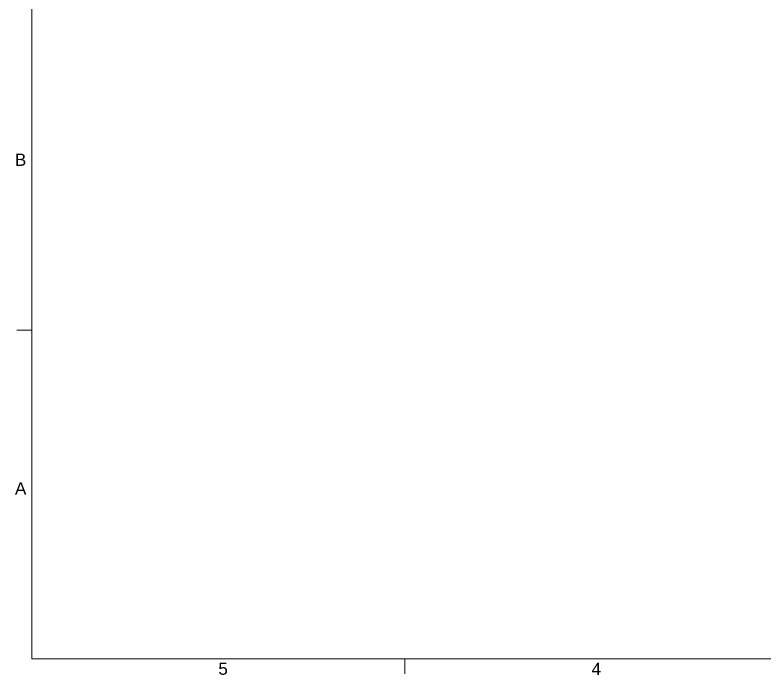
# Model space of a CAD drawing. Header units: inches. Extents: x 14.2 to 49.7, y 0.3 to 22.9.
# Drawn here: x 14.22 to 26.77, y 0.37 to 11.41 of the extents above; entities that cross this region are included whole.
import ezdxf

# ---------------------------------------------------------------- set-up
doc = ezdxf.new("R2010")
doc.units = ezdxf.units.IN
doc.header["$MEASUREMENT"] = 0
doc.layers.add('PDF_Geometry', color=7, linetype='Continuous', true_color=0x777777)
doc.layers.add('PDF_Text', color=7, linetype='Continuous')
doc.styles.add('PDF GillSansMTCondensed', font='arial.ttf')

msp = doc.modelspace()

# ---------------------------------------------------------------- linework, layer by layer
at = {"layer": 'PDF_Geometry', "color": 7, "lineweight": 9}
for points in [[(14.502, 0.639), (14.502, 22.623)], [(45.731, 0.639), (14.502, 0.639), (45.731, 0.639), (45.731, 22.623), (14.502, 22.623), (45.731, 22.623)]]:
    msp.add_lwpolyline(points, close=True, dxfattribs=at)
for points in [[(14.252, 6.135), (14.502, 6.135)], [(20.748, 0.389), (20.748, 0.639)]]:
    msp.add_lwpolyline(points, dxfattribs=at)

# ---------------------------------------------------------------- texts
at = {"layer": 'PDF_Text', "char_height": 0.204, "attachment_point": 4, "style": 'PDF GillSansMTCondensed'}
for s, insert in [('B', (14.222, 8.985)), ('A', (14.222, 3.488)), ('5', (17.625, 0.472)), ('4', (23.87, 0.47))]:
    msp.add_mtext(s, dxfattribs=dict(at, insert=insert))

doc.saveas('drawing.dxf')
